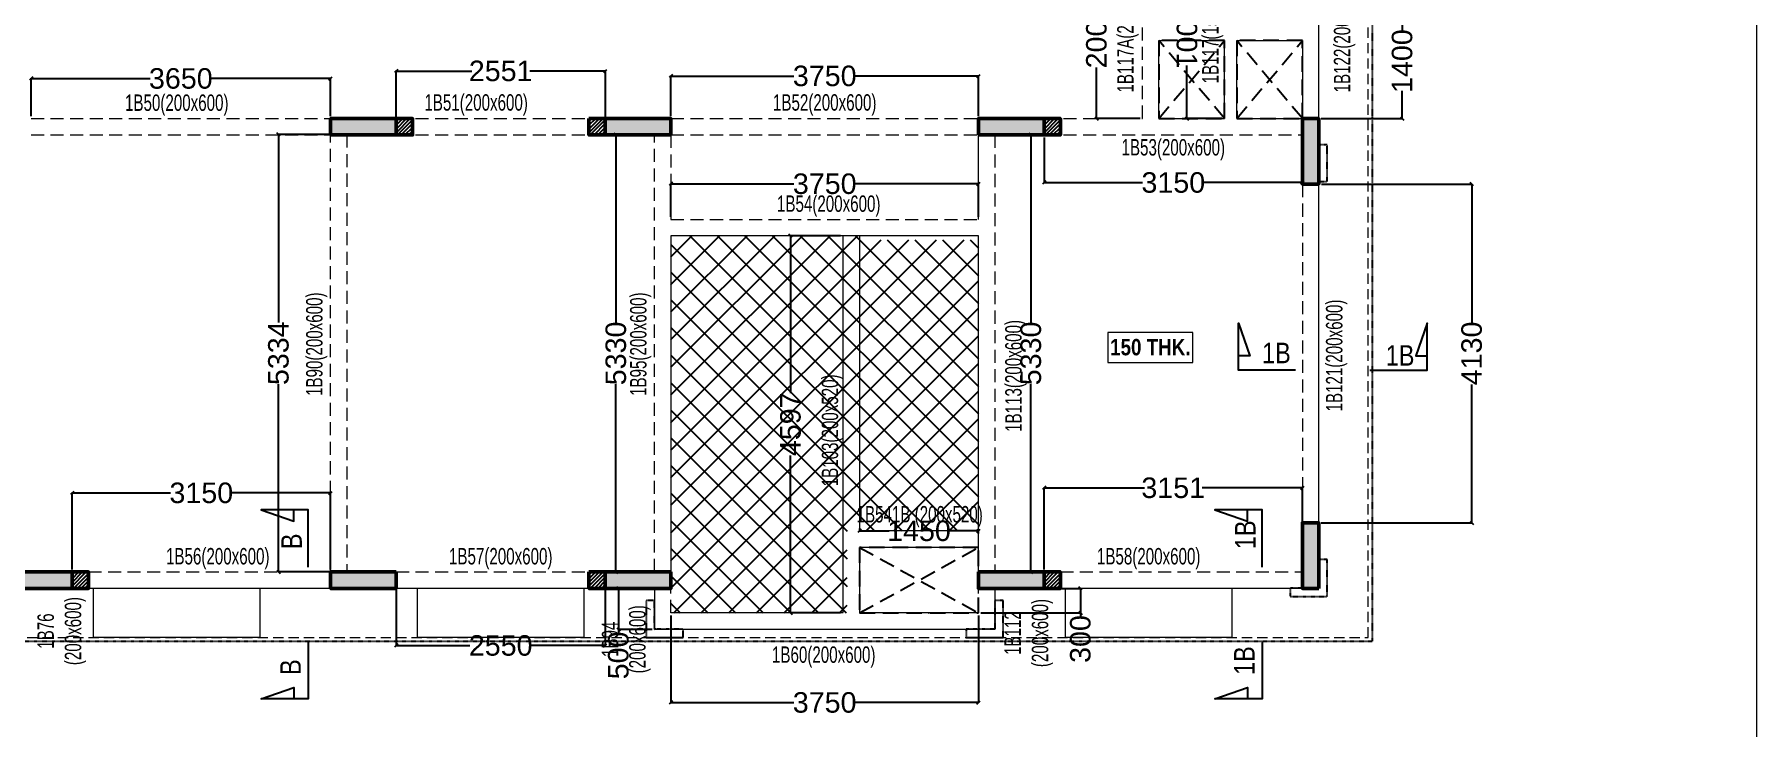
# Model space of a CAD drawing. Header units: millimetres. Extents: x 20 to 37377, y -2 to 80215.
# Drawn here: x 16380 to 37377, y 30382 to 38835 of the extents above; entities that cross this region are included whole.
import ezdxf
from ezdxf.enums import TextEntityAlignment as Align

# ---------------------------------------------------------------- set-up
doc = ezdxf.new("R2010")
doc.units = ezdxf.units.MM
for name, pattern in [('CONTINU', [0]), ('DASHED', [0.75, 0.5, -0.25]), ('HIDDEN', [9.525, 6.35, -3.175])]:
    doc.linetypes.add(name, pattern=pattern)
for name, color, linetype, lineweight in [('A-BOXING PROJECTION', 8, 'Continuous', 9), ('A-CLMN', 5, 'Continuous', 50), ('A-CONC-PATT', 253, 'Continuous', 0), ('S - BEAM', 7, 'Continuous', 13), ('S - BEAM TXT', 30, 'Continuous', 13), ('S - SLAB TXT', 2, 'Continuous', 13), ('STR-Stair', 1, 'Continuous', 13)]:
    doc.layers.add(name, color=color, linetype=linetype, lineweight=lineweight)
for name, color, linetype in [('BAND DETAILS', 2, 'Continuous'), ('PC-Detail-Light', 7, 'Continuous'), ('S-DIM', 8, 'Continuous'), ('SECTION', 4, 'CONTINU'), ('SL-FW-HIDDEN', 1, 'Continuous'), ('TOILET SUNK BY80', 240, 'Continuous')]:
    doc.layers.add(name, color=color, linetype=linetype)
doc.styles.add('S - GRID TXT', font='ARIALNB.TTF')
doc.styles.add('SED', font='ARIALN.TTF', dxfattribs={"height": 50})
doc.styles.add('SOBHA', font='arial.ttf')
doc.styles.add('TITLE', font='tahoma.ttf')
doc.dimstyles.new('S--20', dxfattribs={"dimscale": 20, "dimtxt": 12.5, "dimasz": 2, "dimexe": 0.25, "dimexo": 1.5, "dimgap": 0.1, "dimtad": 0, "dimdec": 0, "dimrnd": 0.0005, "dimzin": 0, "dimdsep": 46, "dimtxsty": 'SOBHA', "dimblk": 'OBLIQUE', "dimcen": 0.09, "dimclrd": 8, "dimclre": 8, "dimclrt": 4, "dimadec": 0, "dimazin": 0, "dimtfac": 1, "dimtdec": 0, "dimtofl": 0, "dimtmove": 0, "dimatfit": 3, "dimfxl": 0.18, "dimtolj": 1, "dimtzin": 0, "dimlwd": -1, "dimlwe": -1, "dimarcsym": 0})

# ---------------------------------------------------------------- blocks, each defined once
blk = doc.blocks.new('*U94')
at = {"layer": 'SL-FW-HIDDEN', "linetype": 'HIDDEN', "ltscale": 30}
for p, q in [((800, 1450), (0, 0)), ((0, 1450), (800, 0))]:
    blk.add_line(p, q, dxfattribs=at)
blk.add_lwpolyline([(0, 1450), (800, 1450), (800, 0), (0, 0)], close=True, dxfattribs=at)
at = {"layer": 'SL-FW-HIDDEN', "linetype": 'DASHED', "ltscale": 250, "style": 'TITLE'}
blk.add_attdef('DECRIPTION', text='', height=125, dxfattribs=at).set_placement((960, 116), align=Align.MIDDLE_CENTER)
blk = doc.blocks.new('*U98')
at = {"layer": 'SL-FW-HIDDEN', "linetype": 'HIDDEN', "ltscale": 30}
for p, q in [((800, 950), (0, 0)), ((0, 950), (800, 0))]:
    blk.add_line(p, q, dxfattribs=at)
blk.add_lwpolyline([(0, 950), (800, 950), (800, 0), (0, 0)], close=True, dxfattribs=at)
at = {"layer": 'SL-FW-HIDDEN', "linetype": 'DASHED', "ltscale": 250, "style": 'TITLE'}
blk.add_attdef('DECRIPTION', text='', height=125, dxfattribs=at).set_placement((960, 116), align=Align.MIDDLE_CENTER)
blk = doc.blocks.new('*U99')
at = {"layer": 'SL-FW-HIDDEN', "linetype": 'HIDDEN', "ltscale": 30}
for p, q in [((800, 950), (0, 0)), ((0, 950), (800, 0))]:
    blk.add_line(p, q, dxfattribs=at)
blk.add_lwpolyline([(0, 950), (800, 950), (800, 0), (0, 0)], close=True, dxfattribs=at)
at = {"layer": 'SL-FW-HIDDEN', "linetype": 'DASHED', "ltscale": 250, "style": 'TITLE'}
blk.add_attdef('DECRIPTION', text='', height=125, dxfattribs=at).set_placement((960, 116), align=Align.MIDDLE_CENTER)
blk = doc.blocks.new('gf roof layout')
at = {"layer": 'TOILET SUNK BY80'}
h = blk.add_hatch(dxfattribs=at)
h.set_pattern_fill('ANSI37', color=256, scale=75, style=0)
h.set_pattern_definition([(45, (-91462.28, -710903.38), (-168.379802, 168.379802), []), (135, (-91462.28, -710903.38), (-168.379802, -168.379802), [])])
h.paths.add_polyline_path([(-68769, -2570784), (-71068, -2570784), (-71068, -2574884), (-71068, -2574884), (-71068, -2575084), (-71069, -2575384), (-68769, -2575384)])
h.paths.add_polyline_path([(-67319, -2570834), (-68769, -2570834), (-68769, -2575381), (-67319, -2575382)])
h.paths.add_polyline_path([(-67319, -2574384), (-67319, -2575381), (-68919, -2575381), (-68919, -2574384)])
at = {"layer": 'S - BEAM', "linetype": 'ByBlock', "ltscale": 25}
for p, q in [((-63168, -2569354), (-63169, -2567954, -1)), ((-63368, -2568403, 0), (-63368, -2569354)), ((-65119, -2569354, 0), (-64319, -2569354, 0)), ((-64169, -2569354, 0), (-63368, -2569354, 0)), ((-67318, -2570584, -1), (-67318, -2569554, 0)), ((-63168, -2574284, 0), (-63168, -2570154, 0)), ((-71068, -2570784, -1), (-71068, -2574884, 0)), ((-67319, -2574384, 0), (-67318, -2570784, -1)), ((-67319, -2574884, -1), (-67319, -2574384, -1)), ((-75218, -2575084, 0), (-78169, -2575084, -1)), ((-72069, -2575084, -1), (-74419, -2575084, -1)), ((-71268, -2575084, 0), (-71269, -2575584, 0)), ((-67119, -2575084, -1), (-67119, -2575584, -1)), ((-63368, -2575084, 0), (-66319, -2575084, -1)), ((-68969, -2575384, -1), (-71069, -2575384, -1)), ((-71068, -2575580, 0), (-67318, -2575582, 0))]:
    blk.add_line(p, q, dxfattribs=at)
at = {"layer": 'S - BEAM', "linetype": 'HIDDEN', "ltscale": 25}
for p, q in [((-78869, -2569354, -1), (-75219, -2569354, -1)), ((-74419, -2569354, -1), (-71868, -2569354, 0)), ((-71068, -2569354, 0), (-67318, -2569354, 0)), ((-66518, -2569354, 0), (-65319, -2569354, 0)), ((-78869, -2569554, 0), (-75219, -2569554, -1)), ((-75218, -2574884, 0), (-75219, -2569554, -1)), ((-75018, -2569550, 0), (-75018, -2574884, 0)), ((-74419, -2569554, -1), (-71868, -2569554, 0)), ((-71268, -2574884, 0), (-71268, -2569554, 0)), ((-71068, -2569554, 0), (-67318, -2569554, 0)), ((-71068, -2569554, 0), (-71068, -2570584, -1)), ((-67118, -2569554, 0), (-67119, -2574884, -1)), ((-66518, -2569554, 0), (-63368, -2569554, 0)), ((-63368, -2570154, 0), (-63368, -2574284, 0)), ((-71068, -2570584, 0), (-67318, -2570584, 0)), ((-78169, -2574884, -1), (-75218, -2574884, 0)), ((-74419, -2574884, -1), (-72069, -2574884, -1)), ((-66319, -2574884, -1), (-63368, -2574884, 0)), ((-71069, -2575384, -1), (-71068, -2575084, 0)), ((-67319, -2575384, -1), (-67319, -2575084, -1)), ((-71269, -2575584, 0), (-71068, -2575580, 0)), ((-67119, -2575584, -1), (-67318, -2575582, 0))]:
    blk.add_line(p, q, dxfattribs=at)
at = {"layer": 'S - BEAM', "ltscale": 25}
blk.add_line((-67319, -2575384, -1), (-68769, -2575384, -1), dxfattribs=at)
at = {"layer": 'S - BEAM', "linetype": 'HIDDEN', "ltscale": 25, "elevation": 0}
blk.add_lwpolyline([(-65319, -2569354), (-65319, -2567354)], dxfattribs=at)
at = {"layer": 'S - BEAM', "linetype": 'ByBlock', "ltscale": 25}
for points, elevation in [([(-65119, -2569354), (-65118, -2568404)], 0), ([(-65118, -2568404), (-64319, -2568404)], -1), ([(-64319, -2569355), (-64319, -2568404)], -1), ([(-64169, -2569354), (-64169, -2568404)], -1), ([(-64169, -2568404), (-63368, -2568404)], -1), ([(-68969, -2575380), (-68969, -2570784)], -1), ([(-68769, -2570784), (-68769, -2574384)], -1), ([(-67319, -2574384), (-68769, -2574384)], -1), ([(-67319, -2574584), (-68769, -2574584)], -1), ([(-68769, -2574584), (-68769, -2575384)], 1)]:
    blk.add_lwpolyline(points, dxfattribs=dict(at, elevation=elevation))
at = {"layer": 'S - BEAM', "color": 7, "linetype": 'ByBlock'}
for points, elevation in [([(-76079, -2575084), (-76079, -2575683), (-78109, -2575683), (-78109, -2575083)], 0), ([(-72129, -2575084), (-72129, -2575684), (-74159, -2575684), (-74159, -2575084)], -1), ([(-64229, -2575084), (-64229, -2575684), (-66258, -2575684), (-66257, -2575084)], -1)]:
    blk.add_lwpolyline(points, dxfattribs=dict(at, elevation=elevation))
at = {"layer": 'S - BEAM', "linetype": 'ByBlock', "ltscale": 25}
blk.add_polyline3d([(-67318, -2570784, 0), (-68769, -2570784, -2), (-71068, -2570784, 0)], dxfattribs=at)
at = {"layer": 'S - SLAB TXT', "color": 9}
blk.add_lwpolyline([(-65740, -2572330), (-64704, -2572330), (-64704, -2571965), (-65740, -2571965)], close=True, dxfattribs=at)
at = {"layer": 'SECTION', "color": 5, "ltscale": 1000}
for points, elevation in [([(-63452, -2572423), (-64149, -2572423), (-64149, -2571849), (-64010, -2572247), (-64149, -2572247)], -1), ([(-62545, -2572423), (-61847, -2572423), (-61847, -2571849), (-61987, -2572247), (-61847, -2572247)], 0), ([(-75489, -2574824), (-75489, -2574127), (-76064, -2574127), (-75666, -2574266), (-75666, -2574127)], 0), ([(-63861, -2574824), (-63861, -2574127), (-64435, -2574127), (-64037, -2574266), (-64037, -2574127)], 0), ([(-75489, -2575734), (-75489, -2576431), (-76064, -2576431), (-75666, -2576292), (-75666, -2576431)], -1), ([(-63861, -2575734), (-63861, -2576431), (-64435, -2576431), (-64037, -2576292), (-64037, -2576431)], -1)]:
    blk.add_lwpolyline(points, dxfattribs=dict(at, elevation=elevation))
at = {"layer": 'SL-FW-HIDDEN', "color": 3, "linetype": 'DASHED', "lineweight": 5, "ltscale": 30}
for name, p, xscale, rotation in [('*U99', (-65119, -2568404, -1), -1, 180), ('*U98', (-64169, -2568404, -1), -1, 180), ('*U94', (-67319, -2574584, 0), -1.000000000000019, 90)]:
    blk.add_blockref(name, p, dxfattribs=dict(at, xscale=xscale, rotation=rotation))
at = {"layer": 'S - BEAM TXT', "char_height": 200, "attachment_point": 8, "rotation": 90, "style": 'S - GRID TXT'}
for s, insert in [('{\\fSwis721 LtCn BT|b0|i0|c0|p34;\\W0.9;1B117A(200x600)}', (-65367, -2568293, 1)), ('{\\fSwis721 LtCn BT|b0|i0|c0|p34;\\W0.9;1B117(150x600)}', (-64331, -2568243, 1)), ('{\\fSwis721 LtCn BT|b0|i0|c0|p34;\\W0.9;1B122(200x600)}', (-62725, -2568353, 0)), ('{\\fSwis721 LtCn BT|b0|i0|c0|p34;\\W0.9;1B90(200x600)}', (-75256, -2572106, 0)), ('{\\fSwis721 LtCn BT|b0|i0|c0|p34;\\W0.9;1B95(200x600)}', (-71306, -2572106, 0)), ('{\\fSwis721 LtCn BT|b0|i0|c0|p34;\\W0.9;1B121(200x600)}', (-62821, -2572244, 0)), ('{\\fSwis721 LtCn BT|b0|i0|c0|p34;\\W0.9;1B113(200x600)}', (-66732, -2572493, 0)), ('{\\fSwis721 LtCn BT|b0|i0|c0|p34;\\W0.9;1B103(200x520)}', (-68969, -2573157, -1)), ('{\\fSwis721 LtCn BT|b0|i0|c0|p34;\\W0.9;1B76\\P(200x600)}', (-78198, -2575605, 0)), ('{\\fSwis721 LtCn BT|b0|i0|c0|p34;\\W0.9;1B112\\P(200x600)}', (-66408, -2575629, 0)), ('{\\fSwis721 LtCn BT|b0|i0|c0|p34;\\W0.9;1B94\\P(200x600)}', (-71317, -2575705, 0))]:
    blk.add_mtext(s, dxfattribs=dict(at, insert=insert))
at = {"layer": 'S - BEAM TXT', "char_height": 200, "attachment_point": 8, "style": 'S - GRID TXT'}
for s, insert in [('{\\fSwis721 LtCn BT|b0|i0|c0|p34;\\W0.9;1B50(200x600)}', (-77093, -2569321, 1)), ('{\\fSwis721 LtCn BT|b0|i0|c0|p34;\\W0.9;1B51(200x600)}', (-73443, -2569318, 1)), ('{\\fSwis721 LtCn BT|b0|i0|c0|p34;\\W0.9;1B52(200x600)}', (-69193, -2569318, 1)), ('{\\fSwis721 LtCn BT|b0|i0|c0|p34;\\W0.9;1B53(200x600)}', (-64943, -2569865, 1)), ('{\\fSwis721 LtCn BT|b0|i0|c0|p34;\\W0.9;1B54(200x600)}', (-69144, -2570552, -2)), ('{\\fSwis721 LtCn BT|b0|i0|c0|p34;\\W0.9;1B541B (200x520)}', (-68035, -2574340, 2)), ('{\\fSwis721 LtCn BT|b0|i0|c0|p34;\\W0.9;1B56(200x600)}', (-76593, -2574852, 0)), ('{\\fSwis721 LtCn BT|b0|i0|c0|p34;\\W0.9;1B57(200x600)}', (-73143, -2574852, 0)), ('{\\fSwis721 LtCn BT|b0|i0|c0|p34;\\W0.9;1B58(200x600)}', (-65243, -2574852, 0)), ('{\\fSwis721 LtCn BT|b0|i0|c0|p34;\\W0.9;1B60(200x600)}', (-69205, -2576052, 0))]:
    blk.add_mtext(s, dxfattribs=dict(at, insert=insert))
at = {"layer": 'S - SLAB TXT', "linetype": 'Continuous', "style": 'S - GRID TXT'}
blk.add_text('150 THK.', height=200, rotation=0.0107, dxfattribs=at).set_placement((-65713, -2572242))
at = {"layer": 'SECTION', "linetype": 'Continuous', "style": 'SED'}
for s, rotation, p in [('1B', 0.0105, (-63861, -2572338, -1)), ('1B', 0.0105, (-62353, -2572368, 0)), ('1B', 90, (-63940, -2574606, 0)), ('B', 90, (-75568, -2574606, 0)), ('1B', 90, (-63952, -2576140, -1)), ('B', 90, (-75581, -2576140, -1))]:
    blk.add_text(s, height=250, rotation=rotation, dxfattribs=at).set_placement(p)
blk = doc.blocks.new('GFR CL')
at = {"layer": 'A-CONC-PATT'}
h = blk.add_hatch(color=256, dxfattribs=at)
h.dxf.hatch_style = 1
h.paths.add_polyline_path([(11850, 5730), (11850, 5530), (12650, 5530), (12650, 5730)])
h = blk.add_hatch(color=256, dxfattribs=at)
h.dxf.hatch_style = 1
h.paths.add_polyline_path([(15200, 5730), (15200, 5530), (16000, 5530), (16000, 5730)])
h = blk.add_hatch(color=256, dxfattribs=at)
h.dxf.hatch_style = 1
h.paths.add_polyline_path([(19750, 5730), (19750, 5530), (20550, 5530), (20550, 5730)])
h = blk.add_hatch(color=256, dxfattribs=at)
h.dxf.hatch_style = 1
h.paths.add_polyline_path([(23900, 5730), (23700, 5730), (23700, 4930), (23900, 4930)])
h = blk.add_hatch(color=256, dxfattribs=at)
h.dxf.hatch_style = 1
h.paths.add_polyline_path([(23700, 0), (23900, 0), (23900, 800), (23700, 800)])
h = blk.add_hatch(color=256, dxfattribs=at)
h.dxf.hatch_style = 1
h.paths.add_polyline_path([(23700, 0), (23900, 0), (23900, 800), (23700, 800)])
h = blk.add_hatch(color=256, dxfattribs=at)
h.dxf.hatch_style = 1
h.paths.add_polyline_path([(8700, 0), (8700, 200), (7900, 200), (7900, 0)])
h = blk.add_hatch(color=256, dxfattribs=at)
h.dxf.hatch_style = 1
h.paths.add_polyline_path([(12650, 0), (12650, 200), (11850, 200), (11850, 0)])
h = blk.add_hatch(color=256, dxfattribs=at)
h.dxf.hatch_style = 1
h.paths.add_polyline_path([(16000, 0), (16000, 200), (15200, 200), (15200, 0)])
h = blk.add_hatch(color=256, dxfattribs=at)
h.dxf.hatch_style = 1
h.paths.add_polyline_path([(20550, 0), (20550, 200), (19750, 200), (19750, 0)])
at = {"layer": 'PC-Detail-Light', "linetype": 'ByBlock'}
h = blk.add_hatch(dxfattribs=at)
h.set_pattern_fill('ANSI31', color=8, scale=10)
h.set_pattern_definition([(45, (29775.562, 2200402.15), (-22.4506403, 22.4506403), [])])
h.paths.add_polyline_path([(12650, 5730), (12850, 5730), (12850, 5530), (12650, 5530)])
h = blk.add_hatch(dxfattribs=at)
h.set_pattern_fill('ANSI31', color=8, scale=10)
h.set_pattern_definition([(45, (32125.562, 2200402.15), (-22.4506403, 22.4506403), [])])
h.paths.add_polyline_path([(15000, 5730), (15200, 5730), (15200, 5530), (15000, 5530)])
h = blk.add_hatch(dxfattribs=at)
h.set_pattern_fill('ANSI31', color=8, scale=10)
h.set_pattern_definition([(45, (37675.562, 2200402.15), (-22.4506403, 22.4506403), [])])
h.paths.add_polyline_path([(20550, 5730), (20750, 5730), (20750, 5530), (20550, 5530)])
h = blk.add_hatch(dxfattribs=at)
h.set_pattern_fill('ANSI31', color=8, scale=10)
h.set_pattern_definition([(45, (25825.562, 2194872.12), (-22.4506403, 22.4506403), [])])
h.paths.add_polyline_path([(8700, 200), (8900, 200), (8900, 0), (8700, 0)])
h = blk.add_hatch(dxfattribs=at)
h.set_pattern_fill('ANSI31', color=8, scale=10)
h.set_pattern_definition([(45, (32125.562, 2194872.12), (-22.4506403, 22.4506403), [])])
h.paths.add_polyline_path([(15000, 200), (15200, 200), (15200, 0), (15000, 0)])
h = blk.add_hatch(dxfattribs=at)
h.set_pattern_fill('ANSI31', color=8, scale=10)
h.set_pattern_definition([(45, (37675.562, 2194872.12), (-22.4506403, 22.4506403), [])])
h.paths.add_polyline_path([(20550, 200), (20750, 200), (20750, 0), (20550, 0)])
at = {"layer": 'A-CLMN'}
for points in [[(11850, 5530), (12650, 5530), (12650, 5730), (11850, 5730)], [(12650, 5730), (12850, 5730), (12850, 5530), (12650, 5530)], [(15000, 5730), (15200, 5730), (15200, 5530), (15000, 5530)], [(16000, 5530), (15200, 5530), (15200, 5730), (16000, 5730)], [(19750, 5530), (20550, 5530), (20550, 5730), (19750, 5730)], [(20550, 5730), (20750, 5730), (20750, 5530), (20550, 5530)], [(23900, 0), (23700, 0), (23700, 800), (23900, 800)], [(23900, 0), (23700, 0), (23700, 800), (23900, 800)], [(15000, 200), (15200, 200), (15200, 0), (15000, 0)], [(16000, 200), (15200, 200), (15200, 0), (16000, 0)]]:
    blk.add_lwpolyline(points, close=True, dxfattribs=at)
for points, elevation in [([(23700, 5730), (23900, 5730), (23900, 4930), (23700, 4930)], 1), ([(7900, 200), (8700, 200), (8700, 0), (7900, 0)], 1), ([(8700, 200), (8900, 200), (8900, 0), (8700, 0)], 1), ([(12650, 200), (12650, 0), (11850, 0), (11850, 200)], 0), ([(19750, 200), (20550, 200), (20550, 0), (19750, 0)], 1), ([(20550, 200), (20750, 200), (20750, 0), (20550, 0)], 1)]:
    blk.add_lwpolyline(points, close=True, dxfattribs=dict(at, elevation=elevation))
blk = doc.blocks.new('ELEVATION FEATURE - ELEVATION FEATURE-2962623-GROUND FLOOR LEVEL')
at = {"layer": 'A-BOXING PROJECTION', "color": 2, "linetype": 'DASHED', "ltscale": 250}
for p, q in [((5002618, 4951646), (5002618, 4987256)), ((4978018, 4951646), (5002618, 4951646))]:
    blk.add_line(p, q, dxfattribs=at)
at = {"layer": 'A-BOXING PROJECTION', "color": 2, "linetype": 'DASHED', "lineweight": 25, "ltscale": 0.2}
for p, q in [((5002668, 4987306), (5002668, 4951596)), ((5002118, 4957656), (5002018, 4957656)), ((5002018, 4957656), (5002018, 4957206)), ((5002118, 4957206), (5002118, 4957656)), ((5002018, 4957206), (5002118, 4957206)), ((5002118, 4952596), (5002018, 4952596)), ((5002018, 4952596), (5002018, 4952246)), ((5002118, 4952146), (5002118, 4952596)), ((4993918, 4952096), (4993818, 4952096)), ((4993818, 4952096), (4993818, 4951646)), ((4993918, 4951746), (4993918, 4952096)), ((4998168, 4952096), (4998068, 4952096)), ((4998068, 4952096), (4998068, 4951746)), ((4998168, 4951646), (4998168, 4952096)), ((5002018, 4952246), (5001668, 4952246)), ((5001668, 4952246), (5001668, 4952146)), ((5001668, 4952146), (5002118, 4952146)), ((4994268, 4951746), (4993918, 4951746)), ((4994268, 4951646), (4994268, 4951746)), ((4998068, 4951746), (4997718, 4951746)), ((4997718, 4951746), (4997718, 4951646)), ((5002668, 4951596), (4977968, 4951596))]:
    blk.add_line(p, q, dxfattribs=at)
at = {"layer": 'A-BOXING PROJECTION', "lineweight": 25}
for p, q in [((4993818, 4951646), (4994268, 4951646)), ((4997718, 4951646), (4998168, 4951646))]:
    blk.add_line(p, q, dxfattribs=at)
blk = doc.blocks.new('_Oblique')
at = {"color": 0, "linetype": 'ByBlock', "lineweight": -2}
blk.add_line((-0.5, -0.5), (0.5, 0.5), dxfattribs=at)
blk = doc.blocks.new('*D475')
at = {"layer": 'Defpoints', "color": 0, "linetype": 'ByBlock', "transparency": 16777216}
for p in [(20191, 37614, 0), (19356, 32280), (20191, 32280, 0)]:
    blk.add_point(p, dxfattribs=at)
at = {"layer": 'S-DIM', "color": 8, "transparency": 16777216}
for p, q in [((20161, 37614), (19351, 37614)), ((19356, 37614), (19356, 35322)), ((19356, 32280), (19356, 34572)), ((20161, 32280), (19351, 32280))]:
    blk.add_line(p, q, dxfattribs=at)
at = {"layer": 'S-DIM', "color": 8, "linetype": 'ByBlock', "transparency": 16777216, "xscale": 40, "yscale": 40, "zscale": 40}
for p, rotation in [((19356, 37614), 89.99835541875419), ((19356, 32280), 269.9983554187542)]:
    blk.add_blockref('_Oblique', p, dxfattribs=dict(at, rotation=rotation))
at = {"layer": 'S-DIM', "color": 4, "linetype": 'ByBlock', "transparency": 16777216, "insert": (19356, 34947), "char_height": 250, "attachment_point": 5, "rotation": 89.9984, "style": 'SOBHA'}
blk.add_mtext('\\A1;5334', dxfattribs=at)
blk = doc.blocks.new('*D359')
at = {"layer": 'Defpoints', "color": 0, "linetype": 'ByBlock', "transparency": 16777216}
for p in [(16381, 39810, 0), (15427, 32285), (16340, 32280, 0)]:
    blk.add_point(p, dxfattribs=at)
at = {"layer": 'S-DIM', "color": 8, "transparency": 16777216}
for p, q in [((15467, 39815), (15449, 36424)), ((16351, 39810), (15462, 39815)), ((15427, 32285), (15445, 35676)), ((16310, 32280), (15422, 32285))]:
    blk.add_line(p, q, dxfattribs=at)
at = {"layer": 'S-DIM', "color": 8, "linetype": 'ByBlock', "transparency": 16777216, "xscale": 40, "yscale": 40, "zscale": 40}
for p, rotation in [((15467, 39815), 89.69131278068036), ((15427, 32285), 269.6913127806804)]:
    blk.add_blockref('_Oblique', p, dxfattribs=dict(at, rotation=rotation))
at = {"layer": 'S-DIM', "color": 4, "linetype": 'ByBlock', "transparency": 16777216, "insert": (15447, 36050), "char_height": 250, "attachment_point": 5, "rotation": 89.6913, "style": 'SOBHA'}
blk.add_mtext('\\A1;7530', dxfattribs=at)
blk = doc.blocks.new('*D476')
at = {"layer": 'Defpoints', "color": 0, "linetype": 'ByBlock', "transparency": 16777216}
for p in [(19990, 38297), (16340, 37810, -1), (19990, 37810, -1)]:
    blk.add_point(p, dxfattribs=at)
at = {"layer": 'S-DIM', "color": 8, "transparency": 16777216}
for p, q in [((16340, 37840), (16340, 38302)), ((16340, 38297), (17790, 38297)), ((19990, 38297), (18540, 38297)), ((19990, 37840), (19990, 38302))]:
    blk.add_line(p, q, dxfattribs=at)
at = {"layer": 'S-DIM', "color": 8, "linetype": 'ByBlock', "transparency": 16777216, "xscale": 40, "yscale": 40, "zscale": 40, "rotation": 180}
blk.add_blockref('_Oblique', (16340, 38297), dxfattribs=at)
at = {"layer": 'S-DIM', "color": 8, "linetype": 'ByBlock', "transparency": 16777216, "xscale": 40, "yscale": 40, "zscale": 40}
blk.add_blockref('_Oblique', (19990, 38297), dxfattribs=at)
at = {"layer": 'S-DIM', "color": 4, "linetype": 'ByBlock', "transparency": 16777216, "insert": (18165, 38297), "char_height": 250, "attachment_point": 5, "style": 'SOBHA'}
blk.add_mtext('\\A1;3650', dxfattribs=at)
blk = doc.blocks.new('*D479')
at = {"layer": 'Defpoints', "color": 0, "linetype": 'ByBlock', "transparency": 16777216}
for p in [(23341, 38389), (20790, 37610, -1), (23341, 37610, 0)]:
    blk.add_point(p, dxfattribs=at)
at = {"layer": 'S-DIM', "color": 8, "transparency": 16777216}
for p, q in [((20790, 37640), (20790, 38394)), ((20790, 38389), (21712, 38389)), ((23341, 38389), (22419, 38389)), ((23341, 37640), (23341, 38394))]:
    blk.add_line(p, q, dxfattribs=at)
at = {"layer": 'S-DIM', "color": 8, "linetype": 'ByBlock', "transparency": 16777216, "xscale": 40, "yscale": 40, "zscale": 40, "rotation": 180}
blk.add_blockref('_Oblique', (20790, 38389), dxfattribs=at)
at = {"layer": 'S-DIM', "color": 8, "linetype": 'ByBlock', "transparency": 16777216, "xscale": 40, "yscale": 40, "zscale": 40}
blk.add_blockref('_Oblique', (23341, 38389), dxfattribs=at)
at = {"layer": 'S-DIM', "color": 4, "linetype": 'ByBlock', "transparency": 16777216, "insert": (22065, 38389), "char_height": 250, "attachment_point": 5, "style": 'SOBHA'}
blk.add_mtext('\\A1;2551', dxfattribs=at)
blk = doc.blocks.new('*D480')
at = {"layer": 'Defpoints', "color": 0, "linetype": 'ByBlock', "transparency": 16777216}
for p in [(27891, 38328), (24141, 37810, 0), (27891, 37810, 0)]:
    blk.add_point(p, dxfattribs=at)
at = {"layer": 'S-DIM', "color": 8, "transparency": 16777216}
for p, q in [((24141, 37840), (24141, 38333)), ((24141, 38328), (25641, 38328)), ((27891, 38328), (26391, 38328)), ((27891, 37840), (27891, 38333))]:
    blk.add_line(p, q, dxfattribs=at)
at = {"layer": 'S-DIM', "color": 8, "linetype": 'ByBlock', "transparency": 16777216, "xscale": 40, "yscale": 40, "zscale": 40, "rotation": 180}
blk.add_blockref('_Oblique', (24141, 38328), dxfattribs=at)
at = {"layer": 'S-DIM', "color": 8, "linetype": 'ByBlock', "transparency": 16777216, "xscale": 40, "yscale": 40, "zscale": 40}
blk.add_blockref('_Oblique', (27891, 38328), dxfattribs=at)
at = {"layer": 'S-DIM', "color": 4, "linetype": 'ByBlock', "transparency": 16777216, "insert": (26016, 38328), "char_height": 250, "attachment_point": 5, "style": 'SOBHA'}
blk.add_mtext('\\A1;3750', dxfattribs=at)
blk = doc.blocks.new('*D360')
at = {"layer": 'Defpoints', "color": 0, "linetype": 'ByBlock', "transparency": 16777216}
for p in [(29890, 39810, 0), (29329, 37810), (29890, 37810, 0)]:
    blk.add_point(p, dxfattribs=at)
at = {"layer": 'S-DIM', "color": 8, "transparency": 16777216}
for p, q in [((29860, 39810), (29324, 39810)), ((29329, 39810), (29329, 39187)), ((29329, 37810), (29329, 38433)), ((29860, 37810), (29324, 37810))]:
    blk.add_line(p, q, dxfattribs=at)
at = {"layer": 'S-DIM', "color": 8, "linetype": 'ByBlock', "transparency": 16777216, "xscale": 40, "yscale": 40, "zscale": 40}
for p, rotation in [((29329, 39810), 90), ((29329, 37810), 270)]:
    blk.add_blockref('_Oblique', p, dxfattribs=dict(at, rotation=rotation))
at = {"layer": 'S-DIM', "color": 4, "linetype": 'ByBlock', "transparency": 16777216, "insert": (29329, 38810), "char_height": 250, "attachment_point": 5, "rotation": 90, "style": 'SOBHA'}
blk.add_mtext('\\A1;2000', dxfattribs=at)
blk = doc.blocks.new('*D361')
at = {"layer": 'Defpoints', "color": 0, "linetype": 'ByBlock', "transparency": 16777216}
for p in [(30890, 39811, 0), (30430, 37810), (30890, 37810, -1)]:
    blk.add_point(p, dxfattribs=at)
at = {"layer": 'S-DIM', "color": 8, "transparency": 16777216}
for p, q in [((30860, 39811), (30425, 39810)), ((30430, 39810), (30430, 39163)), ((30430, 37810), (30430, 38457)), ((30860, 37810), (30425, 37810))]:
    blk.add_line(p, q, dxfattribs=at)
at = {"layer": 'S-DIM', "color": 8, "linetype": 'ByBlock', "transparency": 16777216, "xscale": 40, "yscale": 40, "zscale": 40}
for p, rotation in [((30430, 39810), 90.01098422389803), ((30430, 37810), 270.010984223898)]:
    blk.add_blockref('_Oblique', p, dxfattribs=dict(at, rotation=rotation))
at = {"layer": 'S-DIM', "color": 4, "linetype": 'ByBlock', "transparency": 16777216, "insert": (30430, 38810), "char_height": 250, "attachment_point": 5, "rotation": 270.011, "style": 'SOBHA'}
blk.add_mtext('\\A1;2001', dxfattribs=at)
blk = doc.blocks.new('*D363')
at = {"layer": 'Defpoints', "color": 0, "linetype": 'ByBlock', "transparency": 16777216}
for p in [(32040, 39210, -1), (32040, 37810, 0), (33056, 37810)]:
    blk.add_point(p, dxfattribs=at)
at = {"layer": 'S-DIM', "color": 8, "transparency": 16777216}
for p, q in [((32070, 39210), (33061, 39210)), ((33056, 39210), (33056, 38873)), ((33056, 37810), (33056, 38147)), ((32070, 37810), (33061, 37810))]:
    blk.add_line(p, q, dxfattribs=at)
at = {"layer": 'S-DIM', "color": 8, "linetype": 'ByBlock', "transparency": 16777216, "xscale": 40, "yscale": 40, "zscale": 40}
for p, rotation in [((33056, 39210), 90), ((33056, 37810), 270)]:
    blk.add_blockref('_Oblique', p, dxfattribs=dict(at, rotation=rotation))
at = {"layer": 'S-DIM', "color": 4, "linetype": 'ByBlock', "transparency": 16777216, "insert": (33056, 38510), "char_height": 250, "attachment_point": 5, "rotation": 90, "style": 'SOBHA'}
blk.add_mtext('\\A1;1400', dxfattribs=at)
blk = doc.blocks.new('*D364')
at = {"layer": 'Defpoints', "color": 0, "linetype": 'ByBlock', "transparency": 16777216}
for p in [(32041, 37010, 0), (32040, 32880, -1), (33904, 32880)]:
    blk.add_point(p, dxfattribs=at)
at = {"layer": 'S-DIM', "color": 8, "transparency": 16777216}
for p, q in [((32071, 37010), (33910, 37010)), ((33905, 37010), (33905, 35324)), ((33904, 32880), (33904, 34565)), ((32070, 32880), (33909, 32880))]:
    blk.add_line(p, q, dxfattribs=at)
at = {"layer": 'S-DIM', "color": 8, "linetype": 'ByBlock', "transparency": 16777216, "xscale": 40, "yscale": 40, "zscale": 40}
for p, rotation in [((33905, 37010), 89.9899379860151), ((33904, 32880), 269.9899379860151)]:
    blk.add_blockref('_Oblique', p, dxfattribs=dict(at, rotation=rotation))
at = {"layer": 'S-DIM', "color": 4, "linetype": 'ByBlock', "transparency": 16777216, "insert": (33904, 34945), "char_height": 250, "attachment_point": 5, "rotation": 89.9899, "style": 'SOBHA'}
blk.add_mtext('\\A1;4130', dxfattribs=at)
blk = doc.blocks.new('*D365')
at = {"layer": 'Defpoints', "color": 0, "linetype": 'ByBlock', "transparency": 16777216}
for p in [(31841, 33305), (28690, 32280, 0), (31841, 32280, 0)]:
    blk.add_point(p, dxfattribs=at)
at = {"layer": 'S-DIM', "color": 8, "transparency": 16777216}
for p, q in [((28690, 32310), (28690, 33310)), ((28690, 33305), (29914, 33305)), ((31841, 33305), (30617, 33305)), ((31841, 32310), (31841, 33310))]:
    blk.add_line(p, q, dxfattribs=at)
at = {"layer": 'S-DIM', "color": 8, "linetype": 'ByBlock', "transparency": 16777216, "xscale": 40, "yscale": 40, "zscale": 40, "rotation": 180}
blk.add_blockref('_Oblique', (28690, 33305), dxfattribs=at)
at = {"layer": 'S-DIM', "color": 8, "linetype": 'ByBlock', "transparency": 16777216, "xscale": 40, "yscale": 40, "zscale": 40}
blk.add_blockref('_Oblique', (31841, 33305), dxfattribs=at)
at = {"layer": 'S-DIM', "color": 4, "linetype": 'ByBlock', "transparency": 16777216, "insert": (30265, 33305), "char_height": 250, "attachment_point": 5, "style": 'SOBHA'}
blk.add_mtext('\\A1;3151', dxfattribs=at)
blk = doc.blocks.new('*D483')
at = {"layer": 'Defpoints', "color": 0, "linetype": 'ByBlock', "transparency": 16777216}
for p in [(28091, 37610, 0), (28090, 32280, -1), (28529, 32280)]:
    blk.add_point(p, dxfattribs=at)
at = {"layer": 'S-DIM', "color": 8, "transparency": 16777216}
for p, q in [((28121, 37610), (28535, 37610)), ((28530, 37610), (28530, 35320)), ((28529, 32280), (28530, 34570)), ((28120, 32280), (28534, 32280))]:
    blk.add_line(p, q, dxfattribs=at)
at = {"layer": 'S-DIM', "color": 8, "linetype": 'ByBlock', "transparency": 16777216, "xscale": 40, "yscale": 40, "zscale": 40}
for p, rotation in [((28530, 37610), 89.98990144120849), ((28529, 32280), 269.9899014412086)]:
    blk.add_blockref('_Oblique', p, dxfattribs=dict(at, rotation=rotation))
at = {"layer": 'S-DIM', "color": 4, "linetype": 'ByBlock', "transparency": 16777216, "insert": (28530, 34945), "char_height": 250, "attachment_point": 5, "rotation": 89.9899, "style": 'SOBHA'}
blk.add_mtext('\\A1;5330', dxfattribs=at)
blk = doc.blocks.new('*D366')
at = {"layer": 'Defpoints', "color": 0, "linetype": 'ByBlock', "transparency": 16777216}
for p in [(26240, 36380, -1), (25599, 31783), (26240, 31783, -1)]:
    blk.add_point(p, dxfattribs=at)
at = {"layer": 'S-DIM', "color": 8, "transparency": 16777216}
for p, q in [((26210, 36380), (25594, 36380)), ((25599, 36380), (25599, 34462)), ((25599, 31783), (25599, 33701)), ((26210, 31783), (25594, 31783))]:
    blk.add_line(p, q, dxfattribs=at)
at = {"layer": 'S-DIM', "color": 8, "linetype": 'ByBlock', "transparency": 16777216, "xscale": 40, "yscale": 40, "zscale": 40}
for p, rotation in [((25599, 36380), 90), ((25599, 31783), 270)]:
    blk.add_blockref('_Oblique', p, dxfattribs=dict(at, rotation=rotation))
at = {"layer": 'S-DIM', "color": 4, "linetype": 'ByBlock', "transparency": 16777216, "insert": (25599, 34081), "char_height": 250, "attachment_point": 5, "rotation": 90, "style": 'SOBHA'}
blk.add_mtext('\\A1;4597', dxfattribs=at)
blk = doc.blocks.new('*D367')
at = {"layer": 'Defpoints', "color": 0, "linetype": 'ByBlock', "transparency": 16777216}
for p in [(26440, 32780, -1), (27890, 32780, -1), (27890, 32780)]:
    blk.add_point(p, dxfattribs=at)
at = {"layer": 'S-DIM', "color": 8, "transparency": 16777216}
for p, q in [((26440, 32810), (26440, 32785)), ((26440, 32780), (26802, 32780)), ((27890, 32780), (27528, 32780)), ((27890, 32750), (27890, 32775))]:
    blk.add_line(p, q, dxfattribs=at)
at = {"layer": 'S-DIM', "color": 8, "linetype": 'ByBlock', "transparency": 16777216, "xscale": 40, "yscale": 40, "zscale": 40, "rotation": 180}
blk.add_blockref('_Oblique', (26440, 32780), dxfattribs=at)
at = {"layer": 'S-DIM', "color": 8, "linetype": 'ByBlock', "transparency": 16777216, "xscale": 40, "yscale": 40, "zscale": 40}
blk.add_blockref('_Oblique', (27890, 32780), dxfattribs=at)
at = {"layer": 'S-DIM', "color": 4, "linetype": 'ByBlock', "transparency": 16777216, "insert": (27165, 32780), "char_height": 250, "attachment_point": 5, "style": 'SOBHA'}
blk.add_mtext('\\A1;1450', dxfattribs=at)
blk = doc.blocks.new('*D368')
at = {"layer": 'Defpoints', "color": 0, "linetype": 'ByBlock', "transparency": 16777216}
for p in [(27890, 32080, 0), (27890, 31780, 0), (29133, 31780)]:
    blk.add_point(p, dxfattribs=at)
at = {"layer": 'S-DIM', "color": 8, "transparency": 16777216}
for p, q in [((27920, 32080), (29138, 32080)), ((29133, 32080), (29133, 31780)), ((27920, 31780), (29138, 31780)), ((29133, 31780), (29133, 31740))]:
    blk.add_line(p, q, dxfattribs=at)
at = {"layer": 'S-DIM', "color": 8, "linetype": 'ByBlock', "transparency": 16777216, "xscale": 40, "yscale": 40, "zscale": 40}
for p, rotation in [((29133, 32080), 90), ((29133, 31780), 270)]:
    blk.add_blockref('_Oblique', p, dxfattribs=dict(at, rotation=rotation))
at = {"layer": 'S-DIM', "color": 4, "linetype": 'ByBlock', "transparency": 16777216, "insert": (29133, 31462), "char_height": 250, "attachment_point": 5, "rotation": 90, "style": 'SOBHA'}
blk.add_mtext('\\A1;300', dxfattribs=at)
blk = doc.blocks.new('*D484')
at = {"layer": 'Defpoints', "color": 0, "linetype": 'ByBlock', "transparency": 16777216}
for p in [(23470, 37610), (23941, 37610, 0), (23941, 32280, 0)]:
    blk.add_point(p, dxfattribs=at)
at = {"layer": 'S-DIM', "color": 8, "transparency": 16777216}
for p, q in [((23911, 37610), (23465, 37610)), ((23470, 37610), (23470, 35320)), ((23470, 32280), (23470, 34570)), ((23911, 32280), (23465, 32280))]:
    blk.add_line(p, q, dxfattribs=at)
at = {"layer": 'S-DIM', "color": 8, "linetype": 'ByBlock', "transparency": 16777216, "xscale": 40, "yscale": 40, "zscale": 40}
for p, rotation in [((23470, 37610), 89.99835427671601), ((23470, 32280), 269.998354276716)]:
    blk.add_blockref('_Oblique', p, dxfattribs=dict(at, rotation=rotation))
at = {"layer": 'S-DIM', "color": 4, "linetype": 'ByBlock', "transparency": 16777216, "insert": (23470, 34945), "char_height": 250, "attachment_point": 5, "rotation": 89.9984, "style": 'SOBHA'}
blk.add_mtext('\\A1;5330', dxfattribs=at)
blk = doc.blocks.new('*D485')
at = {"layer": 'Defpoints', "color": 0, "linetype": 'ByBlock', "transparency": 16777216}
for p in [(27891, 37013), (24141, 36580, 0), (27891, 36580, 0)]:
    blk.add_point(p, dxfattribs=at)
at = {"layer": 'S-DIM', "color": 8, "transparency": 16777216}
for p, q in [((24141, 36610), (24141, 37018)), ((24141, 37013), (25641, 37013)), ((27891, 37013), (26391, 37013)), ((27891, 36610), (27891, 37018))]:
    blk.add_line(p, q, dxfattribs=at)
at = {"layer": 'S-DIM', "color": 8, "linetype": 'ByBlock', "transparency": 16777216, "xscale": 40, "yscale": 40, "zscale": 40, "rotation": 180}
blk.add_blockref('_Oblique', (24141, 37013), dxfattribs=at)
at = {"layer": 'S-DIM', "color": 8, "linetype": 'ByBlock', "transparency": 16777216, "xscale": 40, "yscale": 40, "zscale": 40}
blk.add_blockref('_Oblique', (27891, 37013), dxfattribs=at)
at = {"layer": 'S-DIM', "color": 4, "linetype": 'ByBlock', "transparency": 16777216, "insert": (26016, 37013), "char_height": 250, "attachment_point": 5, "style": 'SOBHA'}
blk.add_mtext('\\A1;3750', dxfattribs=at)
blk = doc.blocks.new('*D371')
at = {"layer": 'Defpoints', "color": 0, "linetype": 'ByBlock', "transparency": 16777216}
for p in [(28691, 37610, 0), (31841, 37610, 0), (31841, 37028)]:
    blk.add_point(p, dxfattribs=at)
at = {"layer": 'S-DIM', "color": 8, "transparency": 16777216}
for p, q in [((28691, 37580), (28691, 37023)), ((31841, 37580), (31841, 37023)), ((28691, 37028), (29891, 37028)), ((31841, 37028), (30641, 37028))]:
    blk.add_line(p, q, dxfattribs=at)
at = {"layer": 'S-DIM', "color": 8, "linetype": 'ByBlock', "transparency": 16777216, "xscale": 40, "yscale": 40, "zscale": 40, "rotation": 180}
blk.add_blockref('_Oblique', (28691, 37028), dxfattribs=at)
at = {"layer": 'S-DIM', "color": 8, "linetype": 'ByBlock', "transparency": 16777216, "xscale": 40, "yscale": 40, "zscale": 40}
blk.add_blockref('_Oblique', (31841, 37028), dxfattribs=at)
at = {"layer": 'S-DIM', "color": 4, "linetype": 'ByBlock', "transparency": 16777216, "insert": (30266, 37028), "char_height": 250, "attachment_point": 5, "style": 'SOBHA'}
blk.add_mtext('\\A1;3150', dxfattribs=at)
blk = doc.blocks.new('*D373')
at = {"layer": 'Defpoints', "color": 0, "linetype": 'ByBlock', "transparency": 16777216}
for p in [(19990, 33243), (16840, 32280, 0), (19990, 32280, -1)]:
    blk.add_point(p, dxfattribs=at)
at = {"layer": 'S-DIM', "color": 8, "transparency": 16777216}
for p, q in [((16840, 32310), (16840, 33248)), ((16840, 33243), (18040, 33243)), ((19990, 33243), (18790, 33243)), ((19990, 32310), (19990, 33248))]:
    blk.add_line(p, q, dxfattribs=at)
at = {"layer": 'S-DIM', "color": 8, "linetype": 'ByBlock', "transparency": 16777216, "xscale": 40, "yscale": 40, "zscale": 40, "rotation": 180}
blk.add_blockref('_Oblique', (16840, 33243), dxfattribs=at)
at = {"layer": 'S-DIM', "color": 8, "linetype": 'ByBlock', "transparency": 16777216, "xscale": 40, "yscale": 40, "zscale": 40}
blk.add_blockref('_Oblique', (19990, 33243), dxfattribs=at)
at = {"layer": 'S-DIM', "color": 4, "linetype": 'ByBlock', "transparency": 16777216, "insert": (18415, 33243), "char_height": 250, "attachment_point": 5, "style": 'SOBHA'}
blk.add_mtext('\\A1;3150', dxfattribs=at)
blk = doc.blocks.new('*D374')
at = {"layer": 'Defpoints', "color": 0, "linetype": 'ByBlock', "transparency": 16777216}
for p in [(20790, 32280, -1), (23340, 32280, -1), (23340, 31382)]:
    blk.add_point(p, dxfattribs=at)
at = {"layer": 'S-DIM', "color": 8, "transparency": 16777216}
for p, q in [((20790, 32250), (20790, 31377)), ((23340, 32250), (23340, 31377)), ((20790, 31382), (21688, 31382)), ((23340, 31382), (22442, 31382))]:
    blk.add_line(p, q, dxfattribs=at)
at = {"layer": 'S-DIM', "color": 8, "linetype": 'ByBlock', "transparency": 16777216, "xscale": 40, "yscale": 40, "zscale": 40, "rotation": 180}
blk.add_blockref('_Oblique', (20790, 31382), dxfattribs=at)
at = {"layer": 'S-DIM', "color": 8, "linetype": 'ByBlock', "transparency": 16777216, "xscale": 40, "yscale": 40, "zscale": 40}
blk.add_blockref('_Oblique', (23340, 31382), dxfattribs=at)
at = {"layer": 'S-DIM', "color": 4, "linetype": 'ByBlock', "transparency": 16777216, "insert": (22065, 31382), "char_height": 250, "attachment_point": 5, "style": 'SOBHA'}
blk.add_mtext('\\A1;2550', dxfattribs=at)
blk = doc.blocks.new('*D376')
at = {"layer": 'Defpoints', "color": 0, "linetype": 'ByBlock', "transparency": 16777216}
for p in [(24140, 31780, -1), (27890, 31780, -1), (27890, 30687)]:
    blk.add_point(p, dxfattribs=at)
at = {"layer": 'S-DIM', "color": 8, "transparency": 16777216}
for p, q in [((24140, 31750), (24140, 30682)), ((27890, 31750), (27890, 30682)), ((24140, 30687), (25640, 30687)), ((27890, 30687), (26389, 30687))]:
    blk.add_line(p, q, dxfattribs=at)
at = {"layer": 'S-DIM', "color": 8, "linetype": 'ByBlock', "transparency": 16777216, "xscale": 40, "yscale": 40, "zscale": 40, "rotation": 180}
blk.add_blockref('_Oblique', (24140, 30687), dxfattribs=at)
at = {"layer": 'S-DIM', "color": 8, "linetype": 'ByBlock', "transparency": 16777216, "xscale": 40, "yscale": 40, "zscale": 40}
blk.add_blockref('_Oblique', (27890, 30687), dxfattribs=at)
at = {"layer": 'S-DIM', "color": 4, "linetype": 'ByBlock', "transparency": 16777216, "insert": (26015, 30687), "char_height": 250, "attachment_point": 5, "style": 'SOBHA'}
blk.add_mtext('\\A1;3750', dxfattribs=at)
blk = doc.blocks.new('*D387')
at = {"layer": 'Defpoints', "color": 0, "linetype": 'ByBlock', "transparency": 16777216}
for p in [(23941, 32080, 0), (23500, 31580), (23940, 31580, -1)]:
    blk.add_point(p, dxfattribs=at)
at = {"layer": 'S-DIM', "color": 8, "transparency": 16777216}
for p, q in [((23911, 32080), (23495, 32080)), ((23500, 32080), (23500, 31580)), ((23910, 31580), (23495, 31580)), ((23500, 31580), (23500, 31540))]:
    blk.add_line(p, q, dxfattribs=at)
at = {"layer": 'S-DIM', "color": 8, "linetype": 'ByBlock', "transparency": 16777216, "xscale": 40, "yscale": 40, "zscale": 40}
for p, rotation in [((23500, 32080), 90), ((23500, 31580), 270)]:
    blk.add_blockref('_Oblique', p, dxfattribs=dict(at, rotation=rotation))
at = {"layer": 'S-DIM', "color": 4, "linetype": 'ByBlock', "transparency": 16777216, "insert": (23500, 31262), "char_height": 250, "attachment_point": 5, "rotation": 90, "style": 'SOBHA'}
blk.add_mtext('\\A1;500', dxfattribs=at)

msp = doc.modelspace()

# ---------------------------------------------------------------- linework, layer by layer
at = {"layer": 'STR-Stair', "linetype": 'ByBlock', "elevation": -0.7}
msp.add_lwpolyline([(20.4, 78441.8), (37377.2, 78441.8), (37377.2, -2.3), (20.4, -2.3)], close=True, dxfattribs=at)

# ---------------------------------------------------------------- block references
at = {"color": 1}
msp.add_blockref('gf roof layout', (95208.7, 2607163.6), dxfattribs=at)
at = {"layer": 'A-BOXING PROJECTION'}
msp.add_blockref('ELEVATION FEATURE - ELEVATION FEATURE-2962623-GROUND FLOOR LEVEL', (-4969977.9, -4920165.7, -0.9), dxfattribs=at)
at = {"layer": 'BAND DETAILS', "linetype": 'ByBlock'}
msp.add_blockref('GFR CL', (8140.1, 32079.9, -0.9), dxfattribs=at)

# ---------------------------------------------------------------- dimensions: what is measured, and where the dimension line sits
at = {"layer": 'S-DIM', "linetype": 'ByBlock'}
for p1, p2, distance, picture, middle in [((16380.6, 39809.9, -0.2), (16340.1, 32279.9, -0.4), -913.4, '*D359', (15446.9, 36049.8)), ((30889.7, 39810.6, -0.4), (30890.1, 37809.9, -0.7), -459.9, '*D361', (30429.9, 38810.1)), ((20190.8, 37613.6, -0.2), (20190.6, 32279.9, -0.2), -834.8, '*D475', (19355.9, 34946.8)), ((23940.9, 32279.9, -0.2), (23941.1, 37609.9, -0.2), 471.3, '*D484', (23469.7, 34944.9)), ((28090.6, 37609.9, -0.2), (28089.7, 32279.9, -1), 439.4, '*D483', (28529.6, 34944.8)), ((32040.8, 37009.9, -0.4), (32040.1, 32879.9, -0.9), 1864, '*D364', (33904.5, 34944.6))]:
    dim = msp.add_aligned_dim(p1=p1, p2=p2, distance=distance, dimstyle='S--20', dxfattribs=at)
    dim.commit()
    dim.dimension.update_dxf_attribs({"geometry": picture, "text_midpoint": middle})
for base, p1, p2, picture, middle in [((29329.2, 37809.9), (29890.1, 39809.9, -0.1), (29890.1, 37809.9, -0.3), '*D360', (29329.2, 38809.9)), ((33055.9, 37809.8), (32040.1, 39209.9, -0.9), (32040.1, 37809.8, -0.3), '*D363', (33055.9, 38509.8)), ((25599, 31783.1), (26239.7, 36379.9, -1), (26239.7, 31783.1, -1), '*D366', (25599, 34081.5)), ((23499.9, 31579.9), (23941, 32079.9, -0.2), (23940.1, 31579.9, -0.9), '*D387', (23499.9, 31262.1)), ((29132.6, 31779.9), (27890.1, 32079.9, -0.2), (27890.1, 31779.9, -0.2), '*D368', (29132.6, 31462.2))]:
    dim = msp.add_linear_dim(base=base, p1=p1, p2=p2, angle=90, dimstyle='S--20', dxfattribs=at)
    dim.commit()
    dim.dimension.update_dxf_attribs({"geometry": picture, "text_midpoint": middle})
for base, p1, p2, picture, middle in [((19989.7, 38297), (16339.8, 37809.9, -1), (19989.7, 37809.9, -1), '*D476', (18164.8, 38297)), ((23340.8, 38389.1), (20789.7, 37609.9, -1), (23340.8, 37609.9, -0.4), '*D479', (22065.2, 38389.1)), ((27890.8, 38327.9), (24140.8, 37809.9, -0.4), (27890.8, 37809.9, -0.4), '*D480', (26015.8, 38327.9)), ((31840.8, 37027.8), (28690.8, 37609.9, -0.4), (31840.8, 37609.9, -0.4), '*D371', (30265.8, 37027.8)), ((27890.9, 37012.7), (24140.6, 36579.9, -0.4), (27890.9, 36579.9, -0.4), '*D485', (26015.7, 37012.7)), ((19990.1, 33243.2), (16840.1, 32279.9, -0.2), (19990.1, 32279.9, -0.9), '*D373', (18415.1, 33243.2)), ((31840.8, 33305), (28690.1, 32279.9, -0.2), (31840.8, 32279.9, -0.2), '*D365', (30265.4, 33305)), ((27890.1, 32779.9), (26440.1, 32779.9, -1), (27890.1, 32779.9, -1), '*D367', (27165.1, 32779.9)), ((23340.1, 31382.5), (20789.7, 32279.9, -0.9), (23340.1, 32279.9, -0.9), '*D374', (22064.9, 31382.5)), ((27889.7, 30687.1), (24139.7, 31779.9, -1), (27889.7, 31779.9, -0.9), '*D376', (26014.7, 30687.1))]:
    dim = msp.add_linear_dim(base=base, p1=p1, p2=p2, dimstyle='S--20', dxfattribs=at)
    dim.commit()
    dim.dimension.update_dxf_attribs({"geometry": picture, "text_midpoint": middle})

doc.saveas('drawing.dxf')
